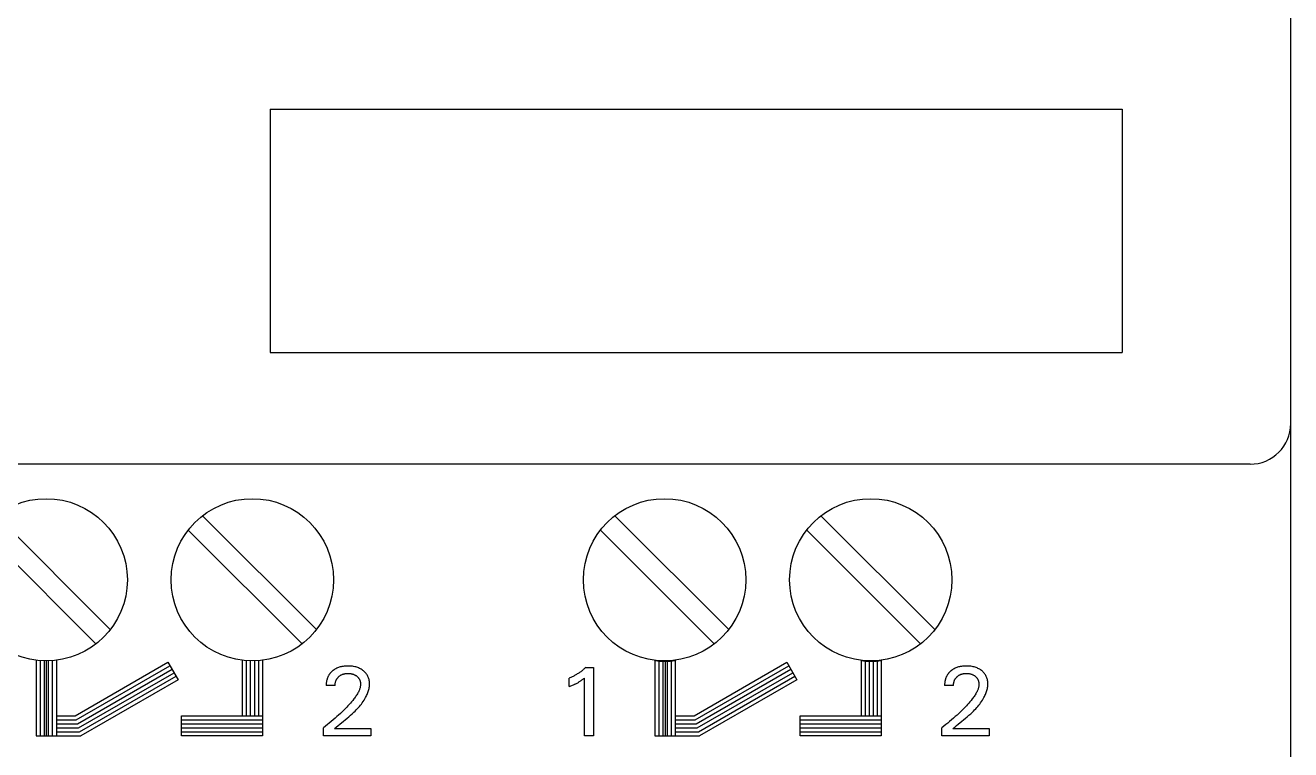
# Model space of a CAD drawing. Extents: x 0 to 420, y 0 to 297.
# Drawn here: x 177.11 to 208.3, y 167.63 to 185.49 of the extents above; entities that cross this region are included whole.
import ezdxf

# ---------------------------------------------------------------- set-up
doc = ezdxf.new("R2010")
doc.units = 0
doc.header["$LTSCALE"] = 23.1
doc.layers.add('10000_FRONT', color=7, linetype='CONTINUOUS')

msp = doc.modelspace()

# ---------------------------------------------------------------- linework, layer by layer
at = {"layer": '10000_FRONT', "color": 7, "linetype": 'CONTINUOUS'}
for p, q in [((208.298, 164.673), (208.298, 252.673)), ((183.148, 183.423), (183.148, 177.423)), ((183.148, 183.423), (204.148, 183.423)), ((204.148, 183.423), (204.148, 177.423)), ((183.148, 177.423), (204.148, 177.423)), ((207.298, 174.673), (137.798, 174.673)), ((179.207, 170.597), (176.402, 173.402)), ((184.287, 170.597), (181.482, 173.402)), ((194.447, 170.597), (191.642, 173.402)), ((199.527, 170.597), (196.722, 173.402)), ((176.049, 173.048), (178.853, 170.244)), ((181.129, 173.048), (183.933, 170.244)), ((191.289, 173.048), (194.093, 170.244)), ((196.369, 173.048), (199.173, 170.244)), ((177.378, 169.838), (177.378, 167.973)), ((177.478, 169.838), (177.478, 167.973)), ((177.578, 169.838), (177.578, 167.973)), ((177.628, 169.838), (177.628, 167.973)), ((177.678, 169.838), (177.678, 167.973)), ((177.778, 169.838), (177.778, 167.973)), ((177.878, 169.838), (177.878, 167.973)), ((178.344, 168.473), (180.628, 169.791)), ((178.37, 168.373), (180.678, 169.705)), ((180.628, 169.791), (180.878, 169.358)), ((182.458, 169.838), (182.458, 168.473)), ((182.558, 169.826), (182.558, 168.473)), ((182.658, 169.826), (182.658, 168.473)), ((182.758, 169.826), (182.758, 168.473)), ((182.858, 169.826), (182.858, 168.473)), ((182.958, 169.838), (182.958, 167.973)), ((184.808, 169.652), (184.788, 169.643)), ((184.829, 169.66), (184.808, 169.652)), ((184.85, 169.668), (184.829, 169.66)), ((184.871, 169.674), (184.85, 169.668)), ((184.893, 169.68), (184.871, 169.674)), ((184.915, 169.684), (184.893, 169.68)), ((184.944, 169.689), (184.915, 169.684)), ((184.973, 169.693), (184.944, 169.689)), ((185.002, 169.696), (184.973, 169.693)), ((185.032, 169.697), (185.002, 169.696)), ((185.061, 169.698), (185.032, 169.697)), ((185.09, 169.698), (185.061, 169.698)), ((185.119, 169.696), (185.09, 169.698)), ((185.147, 169.694), (185.119, 169.696)), ((185.176, 169.69), (185.147, 169.694)), ((185.204, 169.686), (185.176, 169.69)), ((185.23, 169.681), (185.204, 169.686)), ((185.255, 169.675), (185.23, 169.681)), ((185.28, 169.668), (185.255, 169.675)), ((185.304, 169.659), (185.28, 169.668)), ((185.328, 169.65), (185.304, 169.659)), ((185.351, 169.64), (185.328, 169.65)), ((190.91, 169.649), (190.895, 169.635)), ((190.925, 169.663), (190.91, 169.649)), ((190.925, 169.663), (191.118, 169.663)), ((191.118, 169.663), (191.118, 167.973)), ((192.628, 169.83), (192.628, 167.973)), ((192.728, 169.83), (192.728, 167.973)), ((192.828, 169.83), (192.828, 167.973)), ((192.878, 169.83), (192.878, 167.973)), ((192.928, 169.83), (192.928, 167.973)), ((193.028, 169.83), (193.028, 167.973)), ((193.128, 169.83), (193.128, 167.973)), ((193.594, 168.473), (195.878, 169.791)), ((193.62, 168.373), (195.928, 169.705)), ((195.878, 169.791), (196.128, 169.358)), ((197.708, 169.83), (197.708, 168.473)), ((197.808, 169.83), (197.808, 168.473)), ((197.908, 169.83), (197.908, 168.473)), ((198.008, 169.83), (198.008, 168.473)), ((198.108, 169.83), (198.108, 168.473)), ((198.208, 169.83), (198.208, 167.973)), ((200.048, 169.652), (200.028, 169.643)), ((200.069, 169.66), (200.048, 169.652)), ((200.09, 169.668), (200.069, 169.66)), ((200.111, 169.674), (200.09, 169.668)), ((200.133, 169.68), (200.111, 169.674)), ((200.155, 169.684), (200.133, 169.68)), ((200.184, 169.689), (200.155, 169.684)), ((200.213, 169.693), (200.184, 169.689)), ((200.242, 169.696), (200.213, 169.693)), ((200.272, 169.697), (200.242, 169.696)), ((200.301, 169.698), (200.272, 169.697)), ((200.33, 169.698), (200.301, 169.698)), ((200.359, 169.696), (200.33, 169.698)), ((200.387, 169.694), (200.359, 169.696)), ((200.416, 169.69), (200.387, 169.694)), ((200.444, 169.686), (200.416, 169.69)), ((200.47, 169.681), (200.444, 169.686)), ((200.495, 169.675), (200.47, 169.681)), ((200.52, 169.668), (200.495, 169.675)), ((200.544, 169.659), (200.52, 169.668)), ((200.568, 169.65), (200.544, 169.659)), ((200.591, 169.64), (200.568, 169.65)), ((178.397, 168.273), (180.728, 169.618)), ((178.424, 168.173), (180.778, 169.532)), ((178.451, 168.073), (180.828, 169.445)), ((180.878, 169.358), (178.478, 167.973)), ((184.542, 169.345), (184.539, 169.333)), ((184.545, 169.357), (184.542, 169.345)), ((184.548, 169.367), (184.545, 169.357)), ((184.551, 169.378), (184.548, 169.367)), ((184.554, 169.388), (184.551, 169.378)), ((184.558, 169.399), (184.554, 169.388)), ((184.562, 169.409), (184.558, 169.399)), ((184.566, 169.419), (184.562, 169.409)), ((184.57, 169.429), (184.566, 169.419)), ((184.575, 169.439), (184.57, 169.429)), ((184.58, 169.449), (184.575, 169.439)), ((184.585, 169.458), (184.58, 169.449)), ((184.59, 169.468), (184.585, 169.458)), ((184.596, 169.477), (184.59, 169.468)), ((184.602, 169.486), (184.596, 169.477)), ((184.608, 169.495), (184.602, 169.486)), ((184.614, 169.504), (184.608, 169.495)), ((184.621, 169.513), (184.614, 169.504)), ((184.628, 169.521), (184.621, 169.513)), ((184.635, 169.529), (184.628, 169.521)), ((184.642, 169.537), (184.635, 169.529)), ((184.65, 169.545), (184.642, 169.537)), ((184.658, 169.553), (184.65, 169.545)), ((184.665, 169.561), (184.658, 169.553)), ((184.673, 169.568), (184.665, 169.561)), ((184.682, 169.575), (184.673, 169.568)), ((184.688, 169.58), (184.682, 169.575)), ((184.695, 169.586), (184.688, 169.58)), ((184.701, 169.591), (184.695, 169.586)), ((184.722, 169.606), (184.701, 169.591)), ((184.743, 169.619), (184.722, 169.606)), ((184.765, 169.632), (184.743, 169.619)), ((184.788, 169.643), (184.765, 169.632)), ((184.767, 169.333), (184.771, 169.343)), ((184.771, 169.343), (184.776, 169.354)), ((184.776, 169.354), (184.781, 169.364)), ((184.781, 169.364), (184.786, 169.374)), ((184.786, 169.374), (184.792, 169.383)), ((184.792, 169.383), (184.798, 169.392)), ((184.798, 169.392), (184.805, 169.401)), ((184.805, 169.401), (184.811, 169.41)), ((184.811, 169.41), (184.819, 169.418)), ((184.819, 169.418), (184.826, 169.426)), ((184.826, 169.426), (184.834, 169.434)), ((184.834, 169.434), (184.842, 169.442)), ((184.842, 169.442), (184.851, 169.449)), ((184.851, 169.449), (184.86, 169.456)), ((184.86, 169.456), (184.869, 169.462)), ((184.869, 169.462), (184.878, 169.468)), ((184.878, 169.468), (184.888, 169.474)), ((184.888, 169.474), (184.898, 169.479)), ((184.898, 169.479), (184.908, 169.484)), ((184.908, 169.484), (184.918, 169.489)), ((184.918, 169.489), (184.929, 169.493)), ((184.929, 169.493), (184.94, 169.497)), ((184.94, 169.497), (184.951, 169.5)), ((184.951, 169.5), (184.962, 169.503)), ((184.962, 169.503), (184.973, 169.506)), ((184.973, 169.506), (184.986, 169.508)), ((184.986, 169.508), (184.998, 169.51)), ((184.998, 169.51), (185.011, 169.512)), ((185.011, 169.512), (185.023, 169.513)), ((185.023, 169.513), (185.036, 169.514)), ((185.036, 169.514), (185.049, 169.515)), ((185.049, 169.515), (185.061, 169.515)), ((185.061, 169.515), (185.076, 169.515)), ((185.076, 169.515), (185.09, 169.514)), ((185.09, 169.514), (185.104, 169.513)), ((185.104, 169.513), (185.119, 169.512)), ((185.119, 169.512), (185.133, 169.51)), ((185.133, 169.51), (185.147, 169.507)), ((185.147, 169.507), (185.158, 169.505)), ((185.158, 169.505), (185.169, 169.502)), ((185.169, 169.502), (185.179, 169.499)), ((185.179, 169.499), (185.19, 169.496)), ((185.19, 169.496), (185.2, 169.493)), ((185.2, 169.493), (185.211, 169.489)), ((185.211, 169.489), (185.221, 169.484)), ((185.221, 169.484), (185.232, 169.479)), ((185.232, 169.479), (185.243, 169.473)), ((185.243, 169.473), (185.253, 169.467)), ((185.253, 169.467), (185.263, 169.461)), ((185.263, 169.461), (185.273, 169.454)), ((185.273, 169.454), (185.283, 169.446)), ((185.283, 169.446), (185.291, 169.439)), ((185.291, 169.439), (185.299, 169.432)), ((185.299, 169.432), (185.307, 169.424)), ((185.307, 169.424), (185.314, 169.416)), ((185.314, 169.416), (185.321, 169.408)), ((185.321, 169.408), (185.328, 169.399)), ((185.328, 169.399), (185.334, 169.39)), ((185.334, 169.39), (185.339, 169.381)), ((185.339, 169.381), (185.345, 169.372)), ((185.345, 169.372), (185.349, 169.362)), ((185.349, 169.362), (185.354, 169.352)), ((185.372, 169.629), (185.351, 169.64)), ((185.354, 169.352), (185.358, 169.342)), ((185.358, 169.342), (185.361, 169.331)), ((185.393, 169.617), (185.372, 169.629)), ((185.414, 169.604), (185.393, 169.617)), ((185.434, 169.59), (185.414, 169.604)), ((185.45, 169.576), (185.434, 169.59)), ((185.467, 169.562), (185.45, 169.576)), ((185.482, 169.547), (185.467, 169.562)), ((185.497, 169.532), (185.482, 169.547)), ((185.51, 169.515), (185.497, 169.532)), ((185.523, 169.498), (185.51, 169.515)), ((185.535, 169.48), (185.523, 169.498)), ((185.545, 169.462), (185.535, 169.48)), ((185.555, 169.443), (185.545, 169.462)), ((185.563, 169.424), (185.555, 169.443)), ((185.571, 169.404), (185.563, 169.424)), ((185.577, 169.384), (185.571, 169.404)), ((185.583, 169.362), (185.577, 169.384)), ((185.588, 169.339), (185.583, 169.362)), ((185.591, 169.316), (185.588, 169.339)), ((190.536, 169.409), (190.518, 169.402)), ((190.518, 169.19), (190.518, 169.402)), ((190.555, 169.417), (190.536, 169.409)), ((190.574, 169.425), (190.555, 169.417)), ((190.592, 169.433), (190.574, 169.425)), ((190.611, 169.442), (190.592, 169.433)), ((190.629, 169.451), (190.611, 169.442)), ((190.647, 169.461), (190.629, 169.451)), ((190.665, 169.47), (190.647, 169.461)), ((190.682, 169.48), (190.665, 169.47)), ((190.7, 169.49), (190.682, 169.48)), ((190.717, 169.501), (190.7, 169.49)), ((190.734, 169.512), (190.717, 169.501)), ((190.751, 169.523), (190.734, 169.512)), ((190.767, 169.534), (190.751, 169.523)), ((190.784, 169.546), (190.767, 169.534)), ((190.8, 169.557), (190.784, 169.546)), ((190.798, 169.33), (190.809, 169.338)), ((190.817, 169.57), (190.8, 169.557)), ((190.809, 169.338), (190.819, 169.345)), ((190.833, 169.582), (190.817, 169.57)), ((190.819, 169.345), (190.831, 169.354)), ((190.831, 169.354), (190.842, 169.362)), ((190.849, 169.595), (190.833, 169.582)), ((190.842, 169.362), (190.853, 169.371)), ((190.864, 169.608), (190.849, 169.595)), ((190.853, 169.371), (190.866, 169.381)), ((190.88, 169.621), (190.864, 169.608)), ((190.866, 169.381), (190.878, 169.39)), ((190.878, 169.39), (190.89, 169.4)), ((190.895, 169.635), (190.88, 169.621)), ((190.89, 167.973), (190.89, 169.4)), ((193.647, 168.273), (195.978, 169.618)), ((193.674, 168.173), (196.028, 169.532)), ((193.701, 168.073), (196.078, 169.445)), ((196.128, 169.358), (193.728, 167.973)), ((199.782, 169.345), (199.779, 169.333)), ((199.785, 169.357), (199.782, 169.345)), ((199.788, 169.367), (199.785, 169.357)), ((199.791, 169.378), (199.788, 169.367)), ((199.794, 169.388), (199.791, 169.378)), ((199.798, 169.399), (199.794, 169.388)), ((199.802, 169.409), (199.798, 169.399)), ((199.806, 169.419), (199.802, 169.409)), ((199.81, 169.429), (199.806, 169.419)), ((199.815, 169.439), (199.81, 169.429)), ((199.82, 169.449), (199.815, 169.439)), ((199.825, 169.458), (199.82, 169.449)), ((199.83, 169.468), (199.825, 169.458)), ((199.836, 169.477), (199.83, 169.468)), ((199.842, 169.486), (199.836, 169.477)), ((199.848, 169.495), (199.842, 169.486)), ((199.854, 169.504), (199.848, 169.495)), ((199.861, 169.513), (199.854, 169.504)), ((199.868, 169.521), (199.861, 169.513)), ((199.875, 169.529), (199.868, 169.521)), ((199.882, 169.537), (199.875, 169.529)), ((199.89, 169.545), (199.882, 169.537)), ((199.898, 169.553), (199.89, 169.545)), ((199.905, 169.561), (199.898, 169.553)), ((199.913, 169.568), (199.905, 169.561)), ((199.922, 169.575), (199.913, 169.568)), ((199.928, 169.58), (199.922, 169.575)), ((199.935, 169.586), (199.928, 169.58)), ((199.941, 169.591), (199.935, 169.586)), ((199.962, 169.606), (199.941, 169.591)), ((199.983, 169.619), (199.962, 169.606)), ((200.005, 169.632), (199.983, 169.619)), ((200.028, 169.643), (200.005, 169.632)), ((200.007, 169.333), (200.011, 169.343)), ((200.011, 169.343), (200.016, 169.354)), ((200.016, 169.354), (200.021, 169.364)), ((200.021, 169.364), (200.026, 169.374)), ((200.026, 169.374), (200.032, 169.383)), ((200.032, 169.383), (200.038, 169.392)), ((200.038, 169.392), (200.045, 169.401)), ((200.045, 169.401), (200.051, 169.41)), ((200.051, 169.41), (200.059, 169.418)), ((200.059, 169.418), (200.066, 169.426)), ((200.066, 169.426), (200.074, 169.434)), ((200.074, 169.434), (200.082, 169.442)), ((200.082, 169.442), (200.091, 169.449)), ((200.091, 169.449), (200.1, 169.456)), ((200.1, 169.456), (200.109, 169.462)), ((200.109, 169.462), (200.118, 169.468)), ((200.118, 169.468), (200.128, 169.474)), ((200.128, 169.474), (200.138, 169.479)), ((200.138, 169.479), (200.148, 169.484)), ((200.148, 169.484), (200.158, 169.489)), ((200.158, 169.489), (200.169, 169.493)), ((200.169, 169.493), (200.18, 169.497)), ((200.18, 169.497), (200.191, 169.5)), ((200.191, 169.5), (200.202, 169.503)), ((200.202, 169.503), (200.213, 169.506)), ((200.213, 169.506), (200.226, 169.508)), ((200.226, 169.508), (200.238, 169.51)), ((200.238, 169.51), (200.251, 169.512)), ((200.251, 169.512), (200.263, 169.513)), ((200.263, 169.513), (200.276, 169.514)), ((200.276, 169.514), (200.289, 169.515)), ((200.289, 169.515), (200.301, 169.515)), ((200.301, 169.515), (200.316, 169.515)), ((200.316, 169.515), (200.33, 169.514)), ((200.33, 169.514), (200.344, 169.513)), ((200.344, 169.513), (200.359, 169.512)), ((200.359, 169.512), (200.373, 169.51)), ((200.373, 169.51), (200.387, 169.507)), ((200.387, 169.507), (200.398, 169.505)), ((200.398, 169.505), (200.409, 169.502)), ((200.409, 169.502), (200.419, 169.499)), ((200.419, 169.499), (200.43, 169.496)), ((200.43, 169.496), (200.44, 169.493)), ((200.44, 169.493), (200.451, 169.489)), ((200.451, 169.489), (200.461, 169.484)), ((200.461, 169.484), (200.472, 169.479)), ((200.472, 169.479), (200.483, 169.473)), ((200.483, 169.473), (200.493, 169.467)), ((200.493, 169.467), (200.503, 169.461)), ((200.503, 169.461), (200.513, 169.454)), ((200.513, 169.454), (200.523, 169.446)), ((200.523, 169.446), (200.531, 169.439)), ((200.531, 169.439), (200.539, 169.432)), ((200.539, 169.432), (200.547, 169.424)), ((200.547, 169.424), (200.554, 169.416)), ((200.554, 169.416), (200.561, 169.408)), ((200.561, 169.408), (200.568, 169.399)), ((200.568, 169.399), (200.574, 169.39)), ((200.574, 169.39), (200.579, 169.381)), ((200.579, 169.381), (200.585, 169.372)), ((200.585, 169.372), (200.589, 169.362)), ((200.589, 169.362), (200.594, 169.352)), ((200.612, 169.629), (200.591, 169.64)), ((200.594, 169.352), (200.598, 169.342)), ((200.598, 169.342), (200.601, 169.331)), ((200.633, 169.617), (200.612, 169.629)), ((200.654, 169.604), (200.633, 169.617)), ((200.674, 169.59), (200.654, 169.604)), ((200.69, 169.576), (200.674, 169.59)), ((200.707, 169.562), (200.69, 169.576)), ((200.722, 169.547), (200.707, 169.562)), ((200.737, 169.532), (200.722, 169.547)), ((200.75, 169.515), (200.737, 169.532)), ((200.763, 169.498), (200.75, 169.515)), ((200.775, 169.48), (200.763, 169.498)), ((200.785, 169.462), (200.775, 169.48)), ((200.795, 169.443), (200.785, 169.462)), ((200.803, 169.424), (200.795, 169.443)), ((200.811, 169.404), (200.803, 169.424)), ((200.817, 169.384), (200.811, 169.404)), ((200.823, 169.362), (200.817, 169.384)), ((200.828, 169.339), (200.823, 169.362)), ((200.831, 169.316), (200.828, 169.339)), ((184.528, 169.237), (184.527, 169.226)), ((184.527, 169.226), (184.527, 169.214)), ((184.748, 169.214), (184.527, 169.214)), ((184.529, 169.261), (184.528, 169.249)), ((184.528, 169.249), (184.528, 169.237)), ((184.53, 169.273), (184.529, 169.261)), ((184.531, 169.285), (184.53, 169.273)), ((184.533, 169.297), (184.531, 169.285)), ((184.535, 169.309), (184.533, 169.297)), ((184.537, 169.321), (184.535, 169.309)), ((184.539, 169.333), (184.537, 169.321)), ((184.748, 169.226), (184.749, 169.238)), ((184.748, 169.214), (184.748, 169.226)), ((184.749, 169.251), (184.751, 169.263)), ((184.749, 169.238), (184.749, 169.251)), ((184.751, 169.263), (184.753, 169.276)), ((184.753, 169.276), (184.755, 169.288)), ((184.755, 169.288), (184.758, 169.3)), ((184.758, 169.3), (184.76, 169.311)), ((184.76, 169.311), (184.764, 169.322)), ((184.764, 169.322), (184.767, 169.333)), ((185.31, 169.034), (185.297, 169.012)), ((185.322, 169.057), (185.31, 169.034)), ((185.333, 169.08), (185.322, 169.057)), ((185.34, 169.095), (185.333, 169.08)), ((185.346, 169.11), (185.34, 169.095)), ((185.352, 169.126), (185.346, 169.11)), ((185.357, 169.141), (185.352, 169.126)), ((185.362, 169.157), (185.357, 169.141)), ((185.361, 169.331), (185.364, 169.321)), ((185.366, 169.173), (185.362, 169.157)), ((185.364, 169.321), (185.367, 169.309)), ((185.369, 169.189), (185.366, 169.173)), ((185.367, 169.309), (185.37, 169.297)), ((185.372, 169.205), (185.369, 169.189)), ((185.37, 169.297), (185.372, 169.286)), ((185.372, 169.286), (185.373, 169.274)), ((185.374, 169.221), (185.372, 169.205)), ((185.373, 169.274), (185.374, 169.262)), ((185.374, 169.262), (185.375, 169.25)), ((185.375, 169.25), (185.374, 169.238)), ((185.374, 169.238), (185.374, 169.221)), ((185.545, 169.018), (185.554, 169.043)), ((185.554, 169.043), (185.563, 169.068)), ((185.563, 169.068), (185.571, 169.093)), ((185.571, 169.093), (185.577, 169.118)), ((185.577, 169.118), (185.583, 169.144)), ((185.583, 169.144), (185.588, 169.17)), ((185.588, 169.17), (185.592, 169.195)), ((185.593, 169.293), (185.591, 169.316)), ((185.592, 169.195), (185.594, 169.221)), ((185.595, 169.27), (185.593, 169.293)), ((185.594, 169.221), (185.595, 169.247)), ((185.595, 169.247), (185.595, 169.27)), ((190.518, 169.19), (190.539, 169.198)), ((190.539, 169.198), (190.56, 169.206)), ((190.56, 169.206), (190.581, 169.215)), ((190.581, 169.215), (190.601, 169.224)), ((190.601, 169.224), (190.622, 169.233)), ((190.622, 169.233), (190.637, 169.24)), ((190.637, 169.24), (190.652, 169.247)), ((190.652, 169.247), (190.667, 169.255)), ((190.667, 169.255), (190.682, 169.262)), ((190.682, 169.262), (190.697, 169.27)), ((190.697, 169.27), (190.712, 169.278)), ((190.712, 169.278), (190.727, 169.286)), ((190.727, 169.286), (190.743, 169.295)), ((190.743, 169.295), (190.758, 169.304)), ((190.758, 169.304), (190.773, 169.314)), ((190.773, 169.314), (190.787, 169.323)), ((190.787, 169.323), (190.798, 169.33)), ((199.768, 169.237), (199.767, 169.226)), ((199.767, 169.226), (199.767, 169.214)), ((199.988, 169.214), (199.767, 169.214)), ((199.769, 169.261), (199.768, 169.249)), ((199.768, 169.249), (199.768, 169.237)), ((199.77, 169.273), (199.769, 169.261)), ((199.771, 169.285), (199.77, 169.273)), ((199.773, 169.297), (199.771, 169.285)), ((199.775, 169.309), (199.773, 169.297)), ((199.777, 169.321), (199.775, 169.309)), ((199.779, 169.333), (199.777, 169.321)), ((199.988, 169.226), (199.989, 169.238)), ((199.988, 169.214), (199.988, 169.226)), ((199.989, 169.251), (199.991, 169.263)), ((199.989, 169.238), (199.989, 169.251)), ((199.991, 169.263), (199.993, 169.276)), ((199.993, 169.276), (199.995, 169.288)), ((199.995, 169.288), (199.998, 169.3)), ((199.998, 169.3), (200, 169.311)), ((200, 169.311), (200.004, 169.322)), ((200.004, 169.322), (200.007, 169.333)), ((200.55, 169.034), (200.537, 169.012)), ((200.562, 169.057), (200.55, 169.034)), ((200.573, 169.08), (200.562, 169.057)), ((200.58, 169.095), (200.573, 169.08)), ((200.586, 169.11), (200.58, 169.095)), ((200.592, 169.126), (200.586, 169.11)), ((200.597, 169.141), (200.592, 169.126)), ((200.602, 169.157), (200.597, 169.141)), ((200.601, 169.331), (200.604, 169.321)), ((200.606, 169.173), (200.602, 169.157)), ((200.604, 169.321), (200.607, 169.309)), ((200.609, 169.189), (200.606, 169.173)), ((200.607, 169.309), (200.61, 169.297)), ((200.612, 169.205), (200.609, 169.189)), ((200.61, 169.297), (200.612, 169.286)), ((200.612, 169.286), (200.613, 169.274)), ((200.614, 169.221), (200.612, 169.205)), ((200.613, 169.274), (200.614, 169.262)), ((200.614, 169.262), (200.615, 169.25)), ((200.615, 169.25), (200.614, 169.238)), ((200.614, 169.238), (200.614, 169.221)), ((200.785, 169.018), (200.794, 169.043)), ((200.794, 169.043), (200.803, 169.068)), ((200.803, 169.068), (200.811, 169.093)), ((200.811, 169.093), (200.817, 169.118)), ((200.817, 169.118), (200.823, 169.144)), ((200.823, 169.144), (200.828, 169.17)), ((200.828, 169.17), (200.832, 169.195)), ((200.833, 169.293), (200.831, 169.316)), ((200.832, 169.195), (200.834, 169.221)), ((200.835, 169.27), (200.833, 169.293)), ((200.834, 169.221), (200.835, 169.247)), ((200.835, 169.247), (200.835, 169.27)), ((185.065, 168.716), (185.034, 168.684)), ((185.095, 168.749), (185.065, 168.716)), ((185.125, 168.782), (185.095, 168.749)), ((185.154, 168.816), (185.125, 168.782)), ((185.182, 168.85), (185.154, 168.816)), ((185.21, 168.885), (185.182, 168.85)), ((185.225, 168.905), (185.21, 168.885)), ((185.241, 168.926), (185.225, 168.905)), ((185.255, 168.947), (185.241, 168.926)), ((185.27, 168.968), (185.255, 168.947)), ((185.284, 168.99), (185.27, 168.968)), ((185.297, 169.012), (185.284, 168.99)), ((185.346, 168.7), (185.37, 168.73)), ((185.37, 168.73), (185.394, 168.76)), ((185.394, 168.76), (185.417, 168.792)), ((185.417, 168.792), (185.439, 168.823)), ((185.439, 168.823), (185.46, 168.856)), ((185.46, 168.856), (185.48, 168.889)), ((185.48, 168.889), (185.499, 168.923)), ((185.499, 168.923), (185.512, 168.946)), ((185.512, 168.946), (185.523, 168.97)), ((185.523, 168.97), (185.534, 168.994)), ((185.534, 168.994), (185.545, 169.018)), ((200.305, 168.716), (200.274, 168.684)), ((200.335, 168.749), (200.305, 168.716)), ((200.365, 168.782), (200.335, 168.749)), ((200.394, 168.816), (200.365, 168.782)), ((200.422, 168.85), (200.394, 168.816)), ((200.45, 168.885), (200.422, 168.85)), ((200.465, 168.905), (200.45, 168.885)), ((200.481, 168.926), (200.465, 168.905)), ((200.495, 168.947), (200.481, 168.926)), ((200.51, 168.968), (200.495, 168.947)), ((200.524, 168.99), (200.51, 168.968)), ((200.537, 169.012), (200.524, 168.99)), ((200.586, 168.7), (200.61, 168.73)), ((200.61, 168.73), (200.634, 168.76)), ((200.634, 168.76), (200.657, 168.792)), ((200.657, 168.792), (200.679, 168.823)), ((200.679, 168.823), (200.7, 168.856)), ((200.7, 168.856), (200.72, 168.889)), ((200.72, 168.889), (200.739, 168.923)), ((200.739, 168.923), (200.752, 168.946)), ((200.752, 168.946), (200.763, 168.97)), ((200.763, 168.97), (200.774, 168.994)), ((200.774, 168.994), (200.785, 169.018)), ((177.878, 168.473), (178.344, 168.473)), ((180.958, 167.973), (180.958, 168.473)), ((180.958, 168.473), (182.958, 168.473)), ((184.745, 168.409), (184.699, 168.37)), ((184.79, 168.449), (184.745, 168.409)), ((184.835, 168.49), (184.79, 168.449)), ((184.878, 168.529), (184.835, 168.49)), ((184.92, 168.57), (184.878, 168.529)), ((184.962, 168.611), (184.92, 168.57)), ((185.003, 168.652), (184.962, 168.611)), ((184.997, 168.371), (185.041, 168.408)), ((185.034, 168.684), (185.003, 168.652)), ((185.041, 168.408), (185.085, 168.445)), ((185.085, 168.445), (185.128, 168.482)), ((185.128, 168.482), (185.171, 168.521)), ((185.171, 168.521), (185.213, 168.56)), ((185.213, 168.56), (185.24, 168.587)), ((185.24, 168.587), (185.268, 168.615)), ((185.268, 168.615), (185.294, 168.643)), ((185.294, 168.643), (185.32, 168.671)), ((185.32, 168.671), (185.346, 168.7)), ((193.128, 168.473), (193.594, 168.473)), ((196.208, 167.973), (196.208, 168.473)), ((196.208, 168.473), (198.208, 168.473)), ((199.985, 168.409), (199.939, 168.37)), ((200.03, 168.449), (199.985, 168.409)), ((200.075, 168.49), (200.03, 168.449)), ((200.118, 168.529), (200.075, 168.49)), ((200.16, 168.57), (200.118, 168.529)), ((200.202, 168.611), (200.16, 168.57)), ((200.243, 168.652), (200.202, 168.611)), ((200.237, 168.371), (200.281, 168.408)), ((200.274, 168.684), (200.243, 168.652)), ((200.281, 168.408), (200.325, 168.445)), ((200.325, 168.445), (200.368, 168.482)), ((200.368, 168.482), (200.411, 168.521)), ((200.411, 168.521), (200.453, 168.56)), ((200.453, 168.56), (200.48, 168.587)), ((200.48, 168.587), (200.508, 168.615)), ((200.508, 168.615), (200.534, 168.643)), ((200.534, 168.643), (200.56, 168.671)), ((200.56, 168.671), (200.586, 168.7)), ((177.878, 168.373), (178.37, 168.373)), ((177.878, 168.273), (178.397, 168.273)), ((177.878, 168.173), (178.424, 168.173)), ((180.958, 168.373), (182.958, 168.373)), ((180.958, 168.273), (182.958, 168.273)), ((180.958, 168.173), (182.958, 168.173)), ((184.507, 168.214), (184.458, 168.176)), ((184.458, 167.973), (184.458, 168.176)), ((184.556, 168.252), (184.507, 168.214)), ((184.605, 168.291), (184.556, 168.252)), ((184.653, 168.331), (184.605, 168.291)), ((184.699, 168.37), (184.653, 168.331)), ((184.735, 168.158), (184.777, 168.194)), ((184.735, 168.158), (185.63, 168.158)), ((184.777, 168.194), (184.821, 168.229)), ((184.821, 168.229), (184.864, 168.264)), ((184.864, 168.264), (184.953, 168.335)), ((184.953, 168.335), (184.997, 168.371)), ((185.63, 168.158), (185.63, 167.973)), ((193.128, 168.373), (193.62, 168.373)), ((193.128, 168.273), (193.647, 168.273)), ((193.128, 168.173), (193.674, 168.173)), ((196.208, 168.373), (198.208, 168.373)), ((196.208, 168.273), (198.208, 168.273)), ((196.208, 168.173), (198.208, 168.173)), ((199.747, 168.214), (199.698, 168.176)), ((199.698, 167.973), (199.698, 168.176)), ((199.796, 168.252), (199.747, 168.214)), ((199.845, 168.291), (199.796, 168.252)), ((199.893, 168.331), (199.845, 168.291)), ((199.939, 168.37), (199.893, 168.331)), ((199.975, 168.158), (200.017, 168.194)), ((199.975, 168.158), (200.87, 168.158)), ((200.017, 168.194), (200.061, 168.229)), ((200.061, 168.229), (200.104, 168.264)), ((200.104, 168.264), (200.193, 168.335)), ((200.193, 168.335), (200.237, 168.371)), ((200.87, 168.158), (200.87, 167.973)), ((177.378, 167.973), (178.478, 167.973)), ((177.878, 168.073), (178.451, 168.073)), ((180.958, 168.073), (182.958, 168.073)), ((182.958, 167.973), (180.958, 167.973)), ((185.63, 167.973), (184.458, 167.973)), ((191.118, 167.973), (190.89, 167.973)), ((192.628, 167.973), (193.728, 167.973)), ((193.128, 168.073), (193.701, 168.073)), ((196.208, 168.073), (198.208, 168.073)), ((198.208, 167.973), (196.208, 167.973)), ((200.87, 167.973), (199.698, 167.973))]:
    msp.add_line(p, q, dxfattribs=at)
for centre in [(177.628, 171.823), (182.708, 171.823), (192.868, 171.823), (197.948, 171.823)]:
    msp.add_circle(centre, 2, dxfattribs=at)
for centre, radius, start, end in [((207.298, 175.673), 1, 270, 360), ((192.878, 171.823), 2.008, 262.848, 277.152), ((197.958, 171.823), 2.008, 262.848, 277.152)]:
    msp.add_arc(centre, radius, start, end, dxfattribs=at)

doc.saveas('drawing.dxf')
